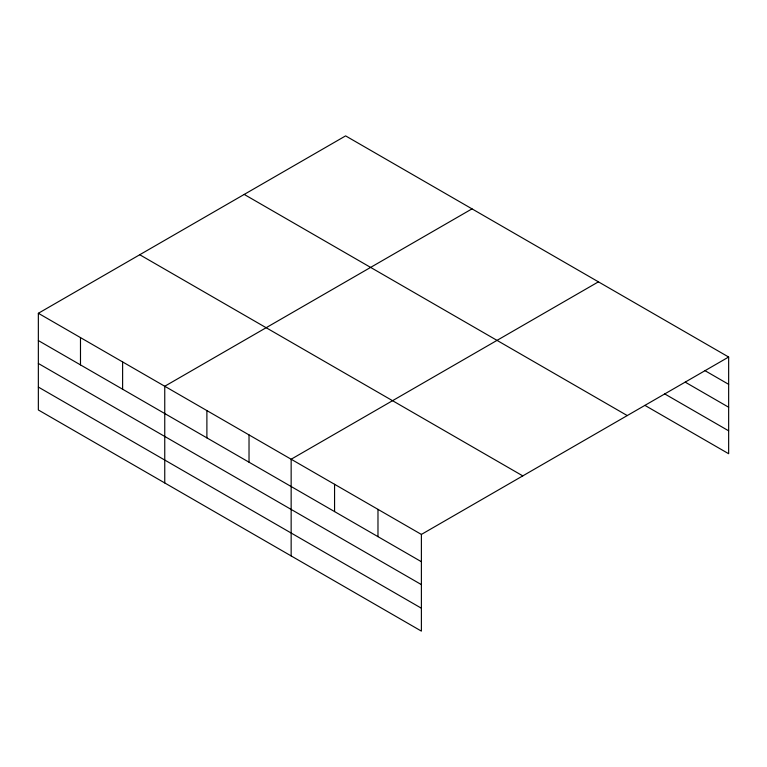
<?xml version="1.0" encoding="UTF-8"?>
<svg xmlns="http://www.w3.org/2000/svg" width="767" height="767" viewBox="0 0 767 767"><rect width="100%" height="100%" fill="white"/><g stroke="black" fill="none" stroke-linecap="round" stroke-linejoin="round"><path stroke-width="1.15" d="M38.35 313.281L421.39 534.426L421.39 631.116L38.35 409.971L38.35 313.281L345.61 135.884L728.65 357.029L728.65 453.719L644.932 405.388M472.012 208.864L164.752 386.252L164.752 482.951M598.413 281.844L291.153 459.232L291.153 555.922M421.39 534.426L728.65 357.029M704.873 370.595L728.65 384.325M685.238 382.158L728.65 407.229M664.567 393.826L728.65 430.824M244.213 194.425L627.253 415.57M139.747 254.74L522.787 475.885M38.35 340.567L421.39 561.712M38.35 363.472L421.39 584.617M38.35 387.067L421.39 608.212M377.978 509.365L377.978 536.651M334.565 484.293L334.565 511.589M249.026 434.908L249.026 462.204M206.889 410.585L206.889 437.871M122.615 361.928L122.615 389.224M80.487 337.605L80.487 364.891"/></g></svg>
